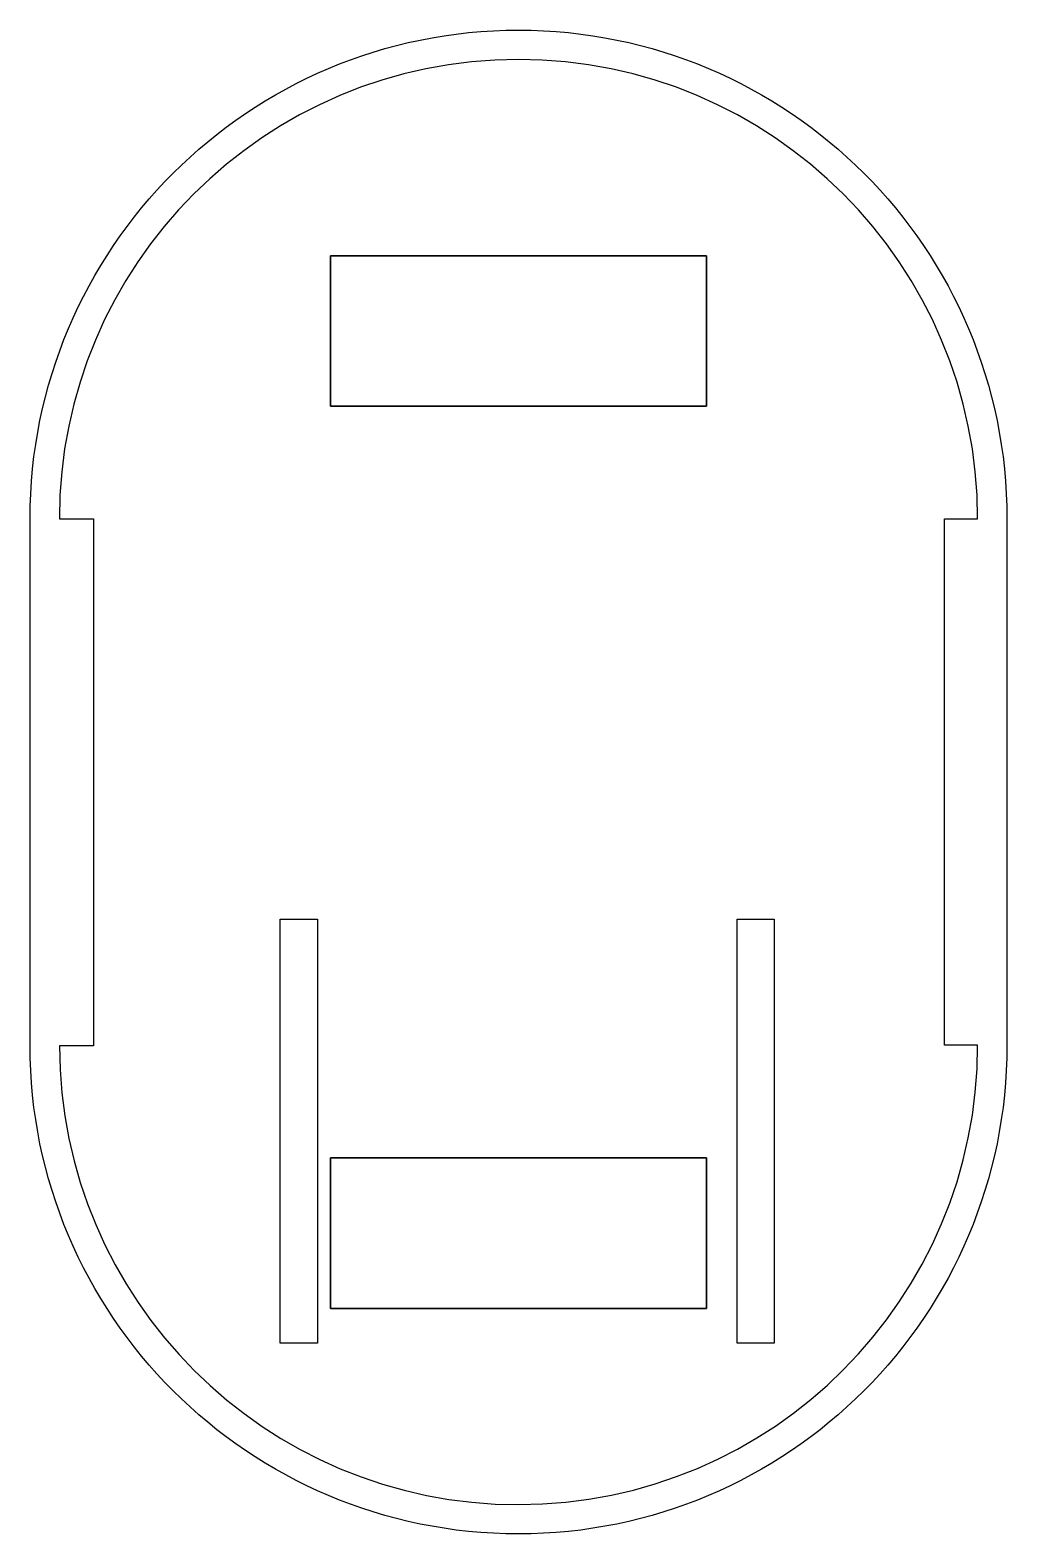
# Model space of a CAD drawing. Header units: inches. Extents: x -6.6 to 6.4, y -5.3 to 14.7.
import ezdxf

# ---------------------------------------------------------------- set-up
doc = ezdxf.new("R2010")
doc.units = ezdxf.units.IN
doc.layers.get('0').update_dxf_attribs({"linetype": 'CONTINUOUS'})

msp = doc.modelspace()

# ---------------------------------------------------------------- linework, layer by layer
for points in [[(6.384, 8.183), (6.384, 1.183, -1), (-6.616, 1.183), (-6.616, 8.183, -1)], [(5.994, 8.183, 1), (-6.226, 8.183), (-5.774, 8.183), (-5.774, 1.173), (-6.226, 1.173, 0.999182), (5.994, 1.183), (5.551, 1.183), (5.551, 8.183)]]:
    msp.add_lwpolyline(points, format="xyb", close=True)
for points in [[(-2.616, 11.683), (2.384, 11.683), (2.384, 9.683), (-2.616, 9.683)], [(2.384, 11.683), (-2.616, 11.683), (-2.616, 9.683), (2.384, 9.683)], [(-2.793, -2.78), (-3.286, -2.78), (-3.286, 2.859), (-2.793, 2.859)], [(2.793, 2.859), (3.286, 2.859), (3.286, -2.78), (2.793, -2.78)], [(2.384, -2.317), (-2.616, -2.317), (-2.616, -0.317), (2.384, -0.317)], [(-2.616, -2.317), (2.384, -2.317), (2.384, -0.317), (-2.616, -0.317)]]:
    msp.add_lwpolyline(points, close=True)

doc.saveas('drawing.dxf')
